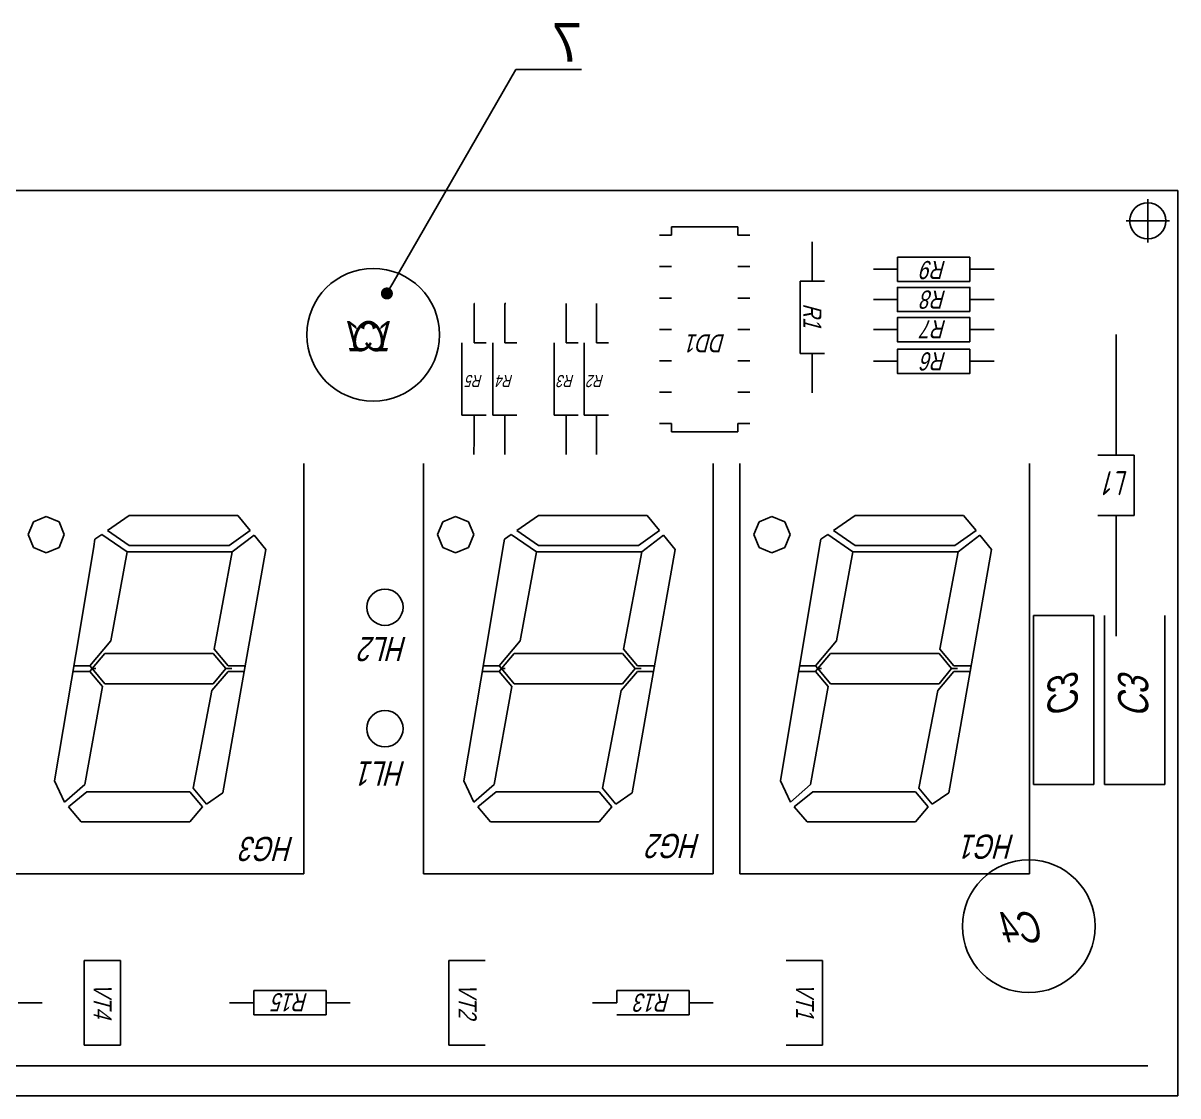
# Model space of a CAD drawing. Header units: millimetres. Extents: x 3055 to 4426, y 1319 to 1950.
# Drawn here: x 3157.5 to 3253.2, y 1319.4 to 1408.3 of the extents above; entities that cross this region are included whole.
import ezdxf
from ezdxf import colors
from ezdxf.entities.mleader import LeaderData, LeaderLine
from ezdxf.math import Vec2, Vec3

# ---------------------------------------------------------------- set-up
doc = ezdxf.new("R2010")
doc.units = ezdxf.units.MM
doc.styles.get("Standard").update_dxf_attribs({"font": 'arial.ttf'})

# ---------------------------------------------------------------- blocks, each defined once
blk = doc.blocks.new('_Dot')
at = {"color": 0, "linetype": 'ByBlock', "lineweight": -2, "transparency": 33554674}
blk.add_line((-0.5, 0), (-1, 0), dxfattribs=at)
at = {"color": 0, "linetype": 'ByBlock', "transparency": 33554674, "const_width": 0.5}
blk.add_lwpolyline([(-0.25, 0, 1), (0.25, 0, 1)], format="xyb", close=True, dxfattribs=at)

msp = doc.modelspace()

# ---------------------------------------------------------------- linework, layer by layer
for p, q in [((3055.235, 1394.374, 222.431), (3253.235, 1394.374, 222.431)), ((3253.235, 1319.374, 222.431), (3253.235, 1394.374, 222.431)), ((3057.735, 1321.874, 222.431), (3250.735, 1321.874, 222.431)), ((3253.235, 1319.374, 222.431), (3055.235, 1319.374, 222.431))]:
    msp.add_line(p, q)
at = {"transparency": 33554674}
for p, q in [((3055.235, 1394.374, 220.931), (3253.235, 1394.374, 220.931)), ((3253.235, 1394.374, 222.431), (3253.235, 1391.874, 222.431)), ((3253.235, 1394.374, 220.931), (3253.235, 1319.374, 220.931)), ((3250.735, 1391.874, 222.431), (3250.735, 1393.674, 222.431)), ((3250.735, 1391.874, 220.931), (3250.735, 1393.674, 220.931)), ((3250.735, 1391.874, 222.431), (3248.935, 1391.874, 222.431)), ((3250.735, 1391.874, 220.931), (3248.935, 1391.874, 220.931)), ((3250.735, 1391.874, 222.431), (3250.735, 1390.074, 222.431)), ((3250.735, 1391.874, 222.431), (3252.535, 1391.874, 222.431)), ((3250.735, 1391.874, 220.931), (3250.735, 1390.074, 220.931)), ((3250.735, 1391.874, 220.931), (3252.535, 1391.874, 220.931)), ((3211.267, 1390.677, 222.431), (3210.267, 1390.677, 222.431)), ((3211.267, 1390.677, 222.431), (3211.267, 1391.377, 222.431)), ((3211.267, 1391.377, 222.431), (3216.767, 1391.377, 222.431)), ((3216.767, 1391.377, 222.431), (3216.767, 1390.677, 222.431)), ((3217.767, 1390.677, 222.431), (3216.767, 1390.677, 222.431)), ((3222.937, 1388.885, 222.431), (3222.937, 1390.135, 222.431)), ((3222.937, 1388.885, 222.431), (3222.937, 1386.885, 222.431)), ((3229.997, 1387.857, 222.431), (3229.997, 1388.857, 222.431)), ((3229.997, 1388.857, 222.431), (3235.997, 1388.857, 222.431)), ((3235.997, 1388.857, 222.431), (3235.997, 1387.857, 222.431)), ((3211.267, 1388.077, 222.431), (3210.267, 1388.077, 222.431)), ((3217.767, 1388.077, 222.431), (3216.767, 1388.077, 222.431)), ((3229.997, 1387.857, 222.431), (3227.997, 1387.857, 222.431)), ((3229.997, 1387.857, 222.431), (3229.997, 1386.857, 222.431)), ((3237.997, 1387.857, 222.431), (3235.997, 1387.857, 222.431)), ((3235.997, 1386.857, 222.431), (3235.997, 1387.857, 222.431)), ((3221.937, 1380.885, 222.431), (3221.937, 1386.885, 222.431)), ((3221.937, 1386.885, 222.431), (3222.937, 1386.885, 222.431)), ((3223.937, 1386.885, 222.431), (3222.937, 1386.885, 222.431)), ((3229.997, 1386.857, 222.431), (3235.997, 1386.857, 222.431)), ((3229.997, 1386.357, 222.431), (3235.997, 1386.357, 222.431)), ((3235.997, 1386.357, 222.431), (3235.997, 1385.357, 222.431)), ((3194.908, 1383.778, 222.431), (3194.908, 1385.024, 222.431)), ((3194.94, 1385.024, 222.431), (3194.908, 1385.024, 222.431)), ((3197.452, 1385.024, 222.431), (3197.549, 1385.024, 222.431)), ((3197.453, 1383.776, 222.431), (3197.452, 1385.024, 222.431)), ((3202.545, 1383.777, 222.431), (3202.544, 1385.024, 222.431)), ((3205.047, 1383.774, 222.431), (3205.047, 1385.024, 222.431)), ((3211.267, 1385.477, 222.431), (3210.267, 1385.477, 222.431)), ((3217.767, 1385.477, 222.431), (3216.767, 1385.477, 222.431)), ((3229.997, 1385.357, 222.431), (3227.997, 1385.357, 222.431)), ((3229.997, 1385.357, 222.431), (3229.997, 1384.357, 222.431)), ((3237.997, 1385.357, 222.431), (3235.997, 1385.357, 222.431)), ((3194.908, 1383.778, 222.431), (3194.908, 1381.778, 222.431)), ((3197.453, 1383.776, 222.431), (3197.453, 1381.776, 222.431)), ((3202.545, 1383.777, 222.431), (3202.545, 1381.777, 222.431)), ((3205.047, 1383.774, 222.431), (3205.047, 1381.774, 222.431)), ((3229.997, 1384.357, 222.431), (3235.997, 1384.357, 222.431)), ((3229.999, 1382.856, 222.431), (3229.999, 1383.856, 222.431)), ((3229.999, 1383.856, 222.431), (3235.999, 1383.856, 222.431)), ((3235.999, 1383.856, 222.431), (3235.999, 1382.856, 222.431)), ((3211.267, 1382.877, 222.431), (3210.267, 1382.877, 222.431)), ((3217.767, 1382.877, 222.431), (3216.767, 1382.877, 222.431)), ((3229.999, 1382.856, 222.431), (3227.999, 1382.856, 222.431)), ((3229.999, 1382.856, 222.431), (3229.999, 1381.856, 222.431)), ((3237.999, 1382.856, 222.431), (3235.999, 1382.856, 222.431)), ((3229.999, 1381.856, 222.431), (3235.999, 1381.856, 222.431)), ((3248.113, 1372.457, 222.431), (3248.113, 1382.457, 222.431)), ((3193.908, 1375.778, 222.431), (3193.908, 1381.778, 222.431)), ((3195.908, 1381.778, 222.431), (3194.908, 1381.778, 222.431)), ((3196.453, 1375.776, 222.431), (3196.453, 1381.776, 222.431)), ((3198.453, 1381.776, 222.431), (3197.453, 1381.776, 222.431)), ((3201.545, 1375.777, 222.431), (3201.545, 1381.777, 222.431)), ((3203.545, 1381.777, 222.431), (3202.545, 1381.777, 222.431)), ((3204.047, 1375.774, 222.431), (3204.047, 1381.774, 222.431)), ((3206.047, 1381.774, 222.431), (3205.047, 1381.774, 222.431)), ((3222.937, 1380.885, 222.431), (3221.937, 1380.885, 222.431)), ((3222.937, 1380.885, 222.431), (3222.937, 1378.885, 222.431)), ((3222.937, 1380.885, 222.431), (3223.937, 1380.885, 222.431)), ((3229.998, 1380.232, 222.431), (3229.998, 1381.232, 222.431)), ((3229.998, 1381.232, 222.431), (3235.998, 1381.232, 222.431)), ((3235.998, 1381.232, 222.431), (3235.998, 1380.232, 222.431)), ((3211.267, 1380.277, 222.431), (3210.267, 1380.277, 222.431)), ((3217.767, 1380.277, 222.431), (3216.767, 1380.277, 222.431)), ((3229.998, 1380.232, 222.431), (3227.998, 1380.232, 222.431)), ((3229.998, 1380.232, 222.431), (3229.998, 1379.232, 222.431)), ((3237.998, 1380.232, 222.431), (3235.998, 1380.232, 222.431)), ((3229.998, 1379.232, 222.431), (3235.998, 1379.232, 222.431)), ((3222.937, 1378.885, 222.431), (3222.937, 1377.635, 222.431)), ((3211.267, 1377.677, 222.431), (3210.267, 1377.677, 222.431)), ((3217.767, 1377.677, 222.431), (3216.767, 1377.677, 222.431)), ((3194.908, 1375.778, 222.431), (3193.908, 1375.778, 222.431)), ((3194.908, 1375.778, 222.431), (3194.908, 1373.778, 222.431)), ((3194.908, 1375.778, 222.431), (3195.908, 1375.778, 222.431)), ((3197.453, 1375.776, 222.431), (3196.453, 1375.776, 222.431)), ((3197.453, 1375.776, 222.431), (3197.453, 1373.776, 222.431)), ((3197.453, 1375.776, 222.431), (3198.453, 1375.776, 222.431)), ((3202.545, 1375.777, 222.431), (3201.545, 1375.777, 222.431)), ((3202.545, 1375.777, 222.431), (3202.545, 1373.777, 222.431)), ((3202.545, 1375.777, 222.431), (3203.545, 1375.777, 222.431)), ((3205.047, 1375.774, 222.431), (3204.047, 1375.774, 222.431)), ((3205.047, 1375.774, 222.431), (3205.047, 1373.774, 222.431)), ((3205.047, 1375.774, 222.431), (3206.047, 1375.774, 222.431)), ((3210.267, 1375.077, 222.431), (3211.267, 1375.077, 222.431)), ((3211.267, 1375.077, 222.431), (3211.267, 1374.377, 222.431)), ((3211.267, 1374.377, 222.431), (3216.767, 1374.377, 222.431)), ((3217.767, 1375.077, 222.431), (3216.767, 1375.077, 222.431)), ((3217.767, 1375.077, 222.431), (3216.767, 1375.077, 222.431)), ((3216.767, 1374.377, 222.431), (3216.767, 1375.077, 222.431)), ((3194.908, 1373.778, 222.431), (3194.905, 1372.524, 222.431)), ((3197.452, 1372.524, 222.431), (3197.452, 1373.774, 222.431)), ((3202.545, 1373.777, 222.431), (3202.544, 1372.524, 222.431)), ((3205.047, 1373.774, 222.431), (3205.047, 1372.524, 222.431)), ((3246.613, 1372.457, 222.431), (3249.613, 1372.457, 222.431)), ((3249.613, 1372.457, 222.431), (3249.613, 1367.457, 222.431)), ((3180.802, 1337.773, 222.431), (3180.802, 1371.773, 222.431)), ((3190.724, 1371.773, 222.431), (3190.724, 1337.773, 222.431)), ((3214.724, 1337.773, 222.431), (3214.724, 1371.773, 222.431)), ((3216.945, 1371.773, 222.431), (3216.945, 1337.773, 222.431)), ((3240.945, 1337.773, 222.431), (3240.945, 1371.773, 222.431)), ((3166.336, 1367.472, 222.431), (3164.541, 1366.222, 222.431)), ((3170.836, 1367.472, 222.431), (3166.336, 1367.472, 222.431)), ((3170.836, 1367.472, 222.431), (3175.336, 1367.472, 222.431)), ((3175.336, 1367.472, 222.431), (3176.364, 1366.222, 222.431)), ((3200.258, 1367.472, 222.431), (3198.463, 1366.222, 222.431)), ((3204.758, 1367.472, 222.431), (3200.258, 1367.472, 222.431)), ((3204.758, 1367.472, 222.431), (3209.258, 1367.472, 222.431)), ((3209.258, 1367.472, 222.431), (3210.286, 1366.222, 222.431)), ((3226.479, 1367.472, 222.431), (3224.684, 1366.222, 222.431)), ((3230.979, 1367.472, 222.431), (3226.479, 1367.472, 222.431)), ((3230.979, 1367.472, 222.431), (3235.479, 1367.472, 222.431)), ((3235.479, 1367.472, 222.431), (3236.507, 1366.222, 222.431)), ((3158.392, 1366.932, 222.431), (3157.957, 1365.876, 222.431)), ((3159.457, 1367.376, 222.431), (3158.392, 1366.932, 222.431)), ((3160.522, 1366.932, 222.431), (3159.457, 1367.376, 222.431)), ((3160.957, 1365.876, 222.431), (3160.522, 1366.932, 222.431)), ((3192.313, 1366.932, 222.431), (3191.878, 1365.876, 222.431)), ((3193.378, 1367.376, 222.431), (3192.313, 1366.932, 222.431)), ((3194.443, 1366.932, 222.431), (3193.378, 1367.376, 222.431)), ((3194.878, 1365.876, 222.431), (3194.443, 1366.932, 222.431)), ((3218.534, 1366.932, 222.431), (3218.099, 1365.876, 222.431)), ((3219.599, 1367.376, 222.431), (3218.534, 1366.932, 222.431)), ((3220.664, 1366.932, 222.431), (3219.599, 1367.376, 222.431)), ((3221.099, 1365.876, 222.431), (3220.664, 1366.932, 222.431)), ((3248.113, 1367.457, 222.431), (3246.613, 1367.457, 222.431)), ((3249.613, 1367.457, 222.431), (3248.113, 1367.457, 222.431)), ((3248.113, 1357.457, 222.431), (3248.113, 1367.457, 222.431)), ((3157.957, 1365.876, 222.431), (3158.392, 1364.82, 222.431)), ((3160.522, 1364.82, 222.431), (3160.957, 1365.876, 222.431)), ((3164.075, 1365.897, 222.431), (3163.498, 1365.495, 222.431)), ((3166.154, 1364.442, 222.431), (3164.075, 1365.897, 222.431)), ((3166.336, 1364.972, 222.431), (3164.541, 1366.222, 222.431)), ((3174.614, 1364.972, 222.431), (3176.364, 1366.222, 222.431)), ((3176.682, 1365.836, 222.431), (3174.879, 1364.442, 222.431)), ((3176.682, 1365.836, 222.431), (3177.657, 1364.649, 222.431)), ((3191.878, 1365.876, 222.431), (3192.313, 1364.82, 222.431)), ((3194.443, 1364.82, 222.431), (3194.878, 1365.876, 222.431)), ((3197.997, 1365.897, 222.431), (3197.42, 1365.495, 222.431)), ((3200.075, 1364.442, 222.431), (3197.997, 1365.897, 222.431)), ((3200.258, 1364.972, 222.431), (3198.463, 1366.222, 222.431)), ((3208.536, 1364.972, 222.431), (3210.286, 1366.222, 222.431)), ((3210.603, 1365.836, 222.431), (3208.8, 1364.442, 222.431)), ((3210.603, 1365.836, 222.431), (3211.579, 1364.649, 222.431)), ((3218.099, 1365.876, 222.431), (3218.534, 1364.82, 222.431)), ((3220.664, 1364.82, 222.431), (3221.099, 1365.876, 222.431)), ((3224.218, 1365.897, 222.431), (3223.641, 1365.495, 222.431)), ((3226.296, 1364.442, 222.431), (3224.218, 1365.897, 222.431)), ((3226.479, 1364.972, 222.431), (3224.684, 1366.222, 222.431)), ((3234.757, 1364.972, 222.431), (3236.507, 1366.222, 222.431)), ((3236.824, 1365.836, 222.431), (3235.021, 1364.442, 222.431)), ((3236.824, 1365.836, 222.431), (3237.8, 1364.649, 222.431)), ((3159.457, 1364.376, 222.431), (3158.392, 1364.82, 222.431)), ((3159.457, 1364.376, 222.431), (3160.522, 1364.82, 222.431)), ((3160.522, 1364.82, 222.431), (3160.522, 1364.82, 222.431)), ((3163.197, 1363.693, 222.431), (3163.399, 1364.904, 222.431)), ((3163.399, 1364.904, 222.431), (3163.498, 1365.495, 222.431)), ((3170.836, 1364.972, 222.431), (3166.336, 1364.972, 222.431)), ((3170.836, 1364.972, 222.431), (3174.614, 1364.972, 222.431)), ((3175.869, 1354.543, 222.431), (3177.657, 1364.649, 222.431)), ((3193.378, 1364.376, 222.431), (3192.313, 1364.82, 222.431)), ((3193.378, 1364.376, 222.431), (3194.443, 1364.82, 222.431)), ((3194.443, 1364.82, 222.431), (3194.443, 1364.82, 222.431)), ((3197.118, 1363.693, 222.431), (3197.321, 1364.904, 222.431)), ((3197.321, 1364.904, 222.431), (3197.42, 1365.495, 222.431)), ((3204.758, 1364.972, 222.431), (3200.258, 1364.972, 222.431)), ((3204.758, 1364.972, 222.431), (3208.536, 1364.972, 222.431)), ((3209.791, 1354.543, 222.431), (3211.579, 1364.649, 222.431)), ((3219.599, 1364.376, 222.431), (3218.534, 1364.82, 222.431)), ((3219.599, 1364.376, 222.431), (3220.664, 1364.82, 222.431)), ((3220.664, 1364.82, 222.431), (3220.664, 1364.82, 222.431)), ((3223.339, 1363.693, 222.431), (3223.542, 1364.904, 222.431)), ((3223.542, 1364.904, 222.431), (3223.641, 1365.495, 222.431)), ((3230.979, 1364.972, 222.431), (3226.479, 1364.972, 222.431)), ((3230.979, 1364.972, 222.431), (3234.757, 1364.972, 222.431)), ((3236.011, 1354.543, 222.431), (3237.8, 1364.649, 222.431)), ((3161.9, 1355.937, 222.431), (3163.197, 1363.693, 222.431)), ((3164.811, 1357.07, 222.431), (3166.154, 1364.442, 222.431)), ((3174.879, 1364.442, 222.431), (3166.154, 1364.442, 222.431)), ((3173.368, 1356.372, 222.431), (3174.879, 1364.442, 222.431)), ((3195.821, 1355.937, 222.431), (3197.118, 1363.693, 222.431)), ((3198.732, 1357.07, 222.431), (3200.075, 1364.442, 222.431)), ((3208.8, 1364.442, 222.431), (3200.075, 1364.442, 222.431)), ((3207.289, 1356.372, 222.431), (3208.8, 1364.442, 222.431)), ((3222.042, 1355.937, 222.431), (3223.339, 1363.693, 222.431)), ((3224.953, 1357.07, 222.431), (3226.296, 1364.442, 222.431)), ((3235.021, 1364.442, 222.431), (3226.296, 1364.442, 222.431)), ((3233.51, 1356.372, 222.431), (3235.021, 1364.442, 222.431)), ((3247.143, 1345.166, 220.931), (3247.143, 1359.166, 220.931)), ((3252.143, 1359.166, 220.931), (3252.143, 1345.166, 220.931)), ((3163.072, 1355.003, 222.431), (3164.811, 1357.07, 222.431)), ((3196.994, 1355.003, 222.431), (3198.732, 1357.07, 222.431)), ((3223.215, 1355.003, 222.431), (3224.953, 1357.07, 222.431)), ((3164.302, 1356.023, 222.431), (3163.264, 1354.773, 222.431)), ((3168.802, 1356.023, 222.431), (3164.302, 1356.023, 222.431)), ((3168.802, 1356.023, 222.431), (3173.302, 1356.023, 222.431)), ((3173.302, 1356.023, 222.431), (3174.33, 1354.773, 222.431)), ((3174.521, 1355.004, 222.431), (3173.368, 1356.372, 222.431)), ((3198.224, 1356.023, 222.431), (3197.186, 1354.773, 222.431)), ((3202.724, 1356.023, 222.431), (3198.224, 1356.023, 222.431)), ((3202.724, 1356.023, 222.431), (3207.224, 1356.023, 222.431)), ((3207.224, 1356.023, 222.431), (3208.252, 1354.773, 222.431)), ((3208.443, 1355.004, 222.431), (3207.289, 1356.372, 222.431)), ((3224.445, 1356.023, 222.431), (3223.407, 1354.773, 222.431)), ((3228.945, 1356.023, 222.431), (3224.445, 1356.023, 222.431)), ((3228.945, 1356.023, 222.431), (3233.445, 1356.023, 222.431)), ((3233.445, 1356.023, 222.431), (3234.473, 1354.773, 222.431)), ((3234.663, 1355.004, 222.431), (3233.51, 1356.372, 222.431)), ((3161.9, 1355.937, 222.431), (3160.151, 1345.479, 222.431)), ((3195.821, 1355.937, 222.431), (3194.073, 1345.479, 222.431)), ((3222.042, 1355.937, 222.431), (3220.294, 1345.479, 222.431)), ((3163.072, 1354.542, 222.431), (3161.667, 1354.542, 222.431)), ((3163.072, 1355.003, 222.431), (3161.744, 1355.003, 222.431)), ((3163.264, 1354.773, 222.431), (3163.072, 1355.003, 222.431)), ((3163.264, 1354.773, 222.431), (3163.072, 1354.542, 222.431)), ((3163.072, 1354.542, 222.431), (3164.125, 1353.303, 222.431)), ((3164.302, 1353.523, 222.431), (3163.264, 1354.773, 222.431)), ((3163.568, 1354.773, 222.431), (3163.264, 1354.773, 222.431)), ((3174.523, 1354.543, 222.431), (3173.193, 1352.953, 222.431)), ((3173.302, 1353.523, 222.431), (3174.33, 1354.773, 222.431)), ((3174.33, 1354.773, 222.431), (3174.83, 1354.773, 222.431)), ((3175.951, 1355.003, 222.431), (3174.521, 1355.004, 222.431)), ((3174.523, 1354.543, 222.431), (3175.869, 1354.543, 222.431)), ((3175.705, 1353.608, 222.431), (3175.869, 1354.543, 222.431)), ((3175.91, 1354.773, 222.431), (3175.951, 1355.003, 222.431)), ((3196.994, 1354.542, 222.431), (3195.588, 1354.542, 222.431)), ((3196.994, 1355.003, 222.431), (3195.665, 1355.003, 222.431)), ((3197.186, 1354.773, 222.431), (3196.994, 1355.003, 222.431)), ((3197.186, 1354.773, 222.431), (3196.994, 1354.542, 222.431)), ((3196.994, 1354.542, 222.431), (3198.046, 1353.303, 222.431)), ((3198.224, 1353.523, 222.431), (3197.186, 1354.773, 222.431)), ((3197.489, 1354.773, 222.431), (3197.186, 1354.773, 222.431)), ((3208.444, 1354.543, 222.431), (3207.114, 1352.953, 222.431)), ((3207.224, 1353.523, 222.431), (3208.252, 1354.773, 222.431)), ((3208.252, 1354.773, 222.431), (3208.752, 1354.773, 222.431)), ((3209.872, 1355.003, 222.431), (3208.443, 1355.004, 222.431)), ((3208.444, 1354.543, 222.431), (3209.791, 1354.543, 222.431)), ((3209.626, 1353.608, 222.431), (3209.791, 1354.543, 222.431)), ((3209.831, 1354.773, 222.431), (3209.872, 1355.003, 222.431)), ((3223.215, 1354.542, 222.431), (3221.809, 1354.542, 222.431)), ((3223.215, 1355.003, 222.431), (3221.886, 1355.003, 222.431)), ((3223.407, 1354.773, 222.431), (3223.215, 1355.003, 222.431)), ((3223.407, 1354.773, 222.431), (3223.215, 1354.542, 222.431)), ((3223.215, 1354.542, 222.431), (3224.267, 1353.303, 222.431)), ((3224.445, 1353.523, 222.431), (3223.407, 1354.773, 222.431)), ((3223.71, 1354.773, 222.431), (3223.407, 1354.773, 222.431)), ((3234.665, 1354.543, 222.431), (3233.335, 1352.953, 222.431)), ((3233.445, 1353.523, 222.431), (3234.473, 1354.773, 222.431)), ((3234.473, 1354.773, 222.431), (3234.973, 1354.773, 222.431)), ((3236.093, 1355.003, 222.431), (3234.663, 1355.004, 222.431)), ((3234.665, 1354.543, 222.431), (3236.011, 1354.543, 222.431)), ((3235.847, 1353.608, 222.431), (3236.011, 1354.543, 222.431)), ((3236.052, 1354.773, 222.431), (3236.093, 1355.003, 222.431)), ((3164.125, 1353.303, 222.431), (3162.644, 1345.177, 222.431)), ((3168.802, 1353.523, 222.431), (3164.302, 1353.523, 222.431)), ((3168.802, 1353.523, 222.431), (3173.302, 1353.523, 222.431)), ((3175.705, 1353.608, 222.431), (3174.102, 1344.478, 222.431)), ((3198.046, 1353.303, 222.431), (3196.566, 1345.177, 222.431)), ((3202.724, 1353.523, 222.431), (3198.224, 1353.523, 222.431)), ((3202.724, 1353.523, 222.431), (3207.224, 1353.523, 222.431)), ((3209.626, 1353.608, 222.431), (3208.023, 1344.478, 222.431)), ((3224.267, 1353.303, 222.431), (3222.787, 1345.177, 222.431)), ((3228.945, 1353.523, 222.431), (3224.445, 1353.523, 222.431)), ((3228.945, 1353.523, 222.431), (3233.445, 1353.523, 222.431)), ((3235.847, 1353.608, 222.431), (3234.244, 1344.478, 222.431)), ((3171.63, 1344.856, 222.431), (3173.193, 1352.953, 222.431)), ((3205.552, 1344.856, 222.431), (3207.114, 1352.953, 222.431)), ((3231.773, 1344.856, 222.431), (3233.335, 1352.953, 222.431)), ((3160.977, 1343.704, 222.431), (3160.151, 1345.479, 222.431)), ((3194.899, 1343.704, 222.431), (3194.073, 1345.479, 222.431)), ((3221.12, 1343.704, 222.431), (3220.294, 1345.479, 222.431)), ((3162.644, 1345.177, 222.431), (3160.977, 1343.704, 222.431)), ((3162.831, 1344.573, 222.431), (3161.3, 1343.323, 222.431)), ((3162.831, 1344.573, 222.431), (3171.358, 1344.573, 222.431)), ((3168.802, 1344.573, 222.431), (3164.302, 1344.573, 222.431)), ((3171.358, 1344.573, 222.431), (3172.399, 1343.331, 222.431)), ((3171.63, 1344.856, 222.431), (3172.736, 1343.535, 222.431)), ((3196.566, 1345.177, 222.431), (3194.899, 1343.704, 222.431)), ((3196.753, 1344.573, 222.431), (3195.222, 1343.323, 222.431)), ((3196.753, 1344.573, 222.431), (3205.279, 1344.573, 222.431)), ((3202.724, 1344.573, 222.431), (3198.224, 1344.573, 222.431)), ((3205.279, 1344.573, 222.431), (3206.321, 1343.331, 222.431)), ((3205.552, 1344.856, 222.431), (3206.658, 1343.535, 222.431)), ((3222.787, 1345.177, 222.431), (3221.12, 1343.704, 222.431)), ((3222.974, 1344.573, 222.431), (3221.443, 1343.323, 222.431)), ((3222.974, 1344.573, 222.431), (3231.5, 1344.573, 222.431)), ((3228.945, 1344.573, 222.431), (3224.445, 1344.573, 222.431)), ((3231.5, 1344.573, 222.431), (3232.542, 1343.331, 222.431)), ((3231.773, 1344.856, 222.431), (3232.879, 1343.535, 222.431)), ((3252.143, 1345.166, 220.931), (3247.143, 1345.166, 220.931)), ((3172.736, 1343.535, 222.431), (3174.102, 1344.478, 222.431)), ((3206.658, 1343.535, 222.431), (3208.023, 1344.478, 222.431)), ((3232.879, 1343.535, 222.431), (3234.244, 1344.478, 222.431)), ((3162.358, 1342.073, 222.431), (3161.3, 1343.323, 222.431)), ((3171.358, 1342.073, 222.431), (3172.399, 1343.331, 222.431)), ((3196.279, 1342.073, 222.431), (3195.222, 1343.323, 222.431)), ((3205.279, 1342.073, 222.431), (3206.321, 1343.331, 222.431)), ((3222.5, 1342.073, 222.431), (3221.443, 1343.323, 222.431)), ((3231.5, 1342.073, 222.431), (3232.542, 1343.331, 222.431)), ((3166.858, 1342.073, 222.431), (3162.358, 1342.073, 222.431)), ((3166.858, 1342.073, 222.431), (3171.358, 1342.073, 222.431)), ((3200.779, 1342.073, 222.431), (3196.279, 1342.073, 222.431)), ((3200.779, 1342.073, 222.431), (3205.279, 1342.073, 222.431)), ((3227, 1342.073, 222.431), (3222.5, 1342.073, 222.431)), ((3227, 1342.073, 222.431), (3231.5, 1342.073, 222.431)), ((3156.802, 1337.773, 222.431), (3180.802, 1337.773, 222.431)), ((3180.802, 1337.773, 222.431), (3168.802, 1337.773, 222.431)), ((3190.724, 1337.773, 222.431), (3214.724, 1337.773, 222.431)), ((3214.724, 1337.773, 222.431), (3202.724, 1337.773, 222.431)), ((3216.945, 1337.773, 222.431), (3240.945, 1337.773, 222.431)), ((3240.945, 1337.773, 222.431), (3228.945, 1337.773, 222.431)), ((3162.604, 1323.587, 222.431), (3162.604, 1330.587, 222.431)), ((3162.604, 1330.587, 222.431), (3165.604, 1330.587, 222.431)), ((3165.604, 1330.587, 222.431), (3165.604, 1323.587, 222.431)), ((3192.825, 1323.588, 222.431), (3192.825, 1330.588, 222.431)), ((3192.825, 1330.588, 222.431), (3195.825, 1330.588, 222.431)), ((3220.779, 1330.589, 222.431), (3223.779, 1330.589, 222.431)), ((3223.779, 1330.589, 222.431), (3223.779, 1323.589, 222.431)), ((3176.655, 1327.096, 222.431), (3176.655, 1328.096, 222.431)), ((3176.655, 1328.096, 222.431), (3182.655, 1328.096, 222.431)), ((3182.655, 1328.096, 222.431), (3182.655, 1327.096, 222.431)), ((3206.734, 1327.096, 222.431), (3206.734, 1328.096, 222.431)), ((3206.734, 1328.096, 222.431), (3212.734, 1328.096, 222.431)), ((3212.734, 1328.096, 222.431), (3212.734, 1327.096, 222.431)), ((3159.126, 1327.093, 222.431), (3157.126, 1327.093, 222.431)), ((3176.655, 1327.096, 222.431), (3174.655, 1327.096, 222.431)), ((3176.655, 1327.096, 222.431), (3176.655, 1326.096, 222.431)), ((3184.655, 1327.096, 222.431), (3182.655, 1327.096, 222.431)), ((3182.655, 1326.096, 222.431), (3182.655, 1327.096, 222.431)), ((3206.734, 1327.096, 222.431), (3204.734, 1327.096, 222.431)), ((3214.734, 1327.096, 222.431), (3212.734, 1327.096, 222.431)), ((3212.734, 1326.096, 222.431), (3212.734, 1327.096, 222.431)), ((3176.655, 1326.096, 222.431), (3182.655, 1326.096, 222.431)), ((3206.734, 1326.096, 222.431), (3212.734, 1326.096, 222.431)), ((3165.604, 1323.587, 222.431), (3162.604, 1323.587, 222.431)), ((3162.604, 1323.587, 222.431), (3162.604, 1323.587, 222.431)), ((3195.825, 1323.588, 222.431), (3192.825, 1323.588, 222.431)), ((3192.825, 1323.588, 222.431), (3192.825, 1323.588, 222.431)), ((3223.779, 1323.589, 222.431), (3220.779, 1323.589, 222.431)), ((3220.779, 1323.589, 222.431), (3220.779, 1323.589, 222.431)), ((3253.235, 1319.374, 220.931), (3055.235, 1319.374, 220.931))]:
    msp.add_line(p, q, dxfattribs=at)
at = {"transparency": 33554674, "extrusion": (0, 0, -1)}
for p, q in [((3055.235, 1394.374, 220.931), (3253.235, 1394.374, 220.931)), ((3253.235, 1394.374, 220.931), (3253.235, 1319.374, 220.931)), ((3250.735, 1391.874, 220.931), (3250.735, 1393.674, 220.931)), ((3250.735, 1391.874, 220.931), (3248.935, 1391.874, 220.931)), ((3250.735, 1391.874, 220.931), (3250.735, 1390.074, 220.931)), ((3250.735, 1391.874, 220.931), (3252.535, 1391.874, 220.931)), ((3241.264, 1345.166, 220.931), (3241.264, 1359.166, 220.931)), ((3241.264, 1359.166, 220.931), (3246.264, 1359.166, 220.931)), ((3246.264, 1359.166, 220.931), (3246.264, 1345.166, 220.931)), ((3246.264, 1345.166, 220.931), (3241.264, 1345.166, 220.931)), ((3253.235, 1319.374, 220.931), (3055.235, 1319.374, 220.931))]:
    msp.add_line(p, q, dxfattribs=at)
at = {"elevation": 222.431}
for points in [[(3235.997, 1384.357), (3235.997, 1386.357), (3229.997, 1386.357), (3229.997, 1384.357), (3235.997, 1384.357)], [(3235.999, 1381.856), (3235.999, 1383.856), (3229.999, 1383.856), (3229.999, 1381.856), (3235.999, 1381.856)], [(3235.998, 1381.232), (3235.998, 1379.232), (3229.998, 1379.232), (3229.998, 1381.232), (3235.998, 1381.232)]]:
    msp.add_lwpolyline(points, dxfattribs=at)
at = {"transparency": 33554674}
for centre in [(3250.735, 1391.874, 220.931), (3187.529, 1359.856, 222.431), (3187.529, 1349.798, 222.431)]:
    msp.add_circle(centre, 1.5, dxfattribs=at)
at = {"transparency": 33554674, "extrusion": (0, 0, -1)}
for centre, radius in [((-3250.735, 1391.874, -220.931), 1.5), ((-3186.552, 1382.434, -220.931), 5.5), ((-3240.876, 1333.427, -220.931), 5.5)]:
    msp.add_circle(centre, radius, dxfattribs=at)

# ---------------------------------------------------------------- texts
at = {"transparency": 33554674}
for s, insert, char_height, attachment_point, rotation in [('{\\Q15;\\W0.75;R9}', (3234.053, 1387.045, 222.431), 1.5, 1, 180), ('{\\Q15;\\W0.75;R8}', (3234.064, 1384.592, 222.431), 1.5, 1, 180), ('\\pxt1;{\\Q15;\\W0.75;R1}', (3223.7, 1385.029, 222.431), 1.5, 1, 270), ('{\\Q15;\\W0.75;R7}', (3234.078, 1382.134, 222.431), 1.5, 1, 180), ('{\\Q15;\\W0.75;DD1}', (3215.757, 1380.967, 222.431), 1.5, 1, 180), ('{\\Q15;\\W0.75;R6}', (3234.07, 1379.476, 222.431), 1.5, 1, 180), ('{\\Q15;\\W0.75;R5}', (3195.631, 1378.1, 222.431), 1, 1, 180), ('{\\Q15;\\W0.75;R4}', (3198.156, 1378.094, 222.431), 1, 1, 180), ('{\\Q15;\\W0.75;R3}', (3203.222, 1378.094, 222.431), 1, 1, 180), ('{\\Q15;\\W0.75;R2}', (3205.688, 1378.096, 222.431), 1, 1, 180), ('{\\fISOCPEUR|b0|i0|c0|p34;\\Q15;\\W0.75;L1}', (3249.141, 1369.139, 222.431), 2, 1, 180), ('{\\Q15;\\W0.75;HL2}', (3189.402, 1355.397, 222.431), 2, 1, 180), ('{\\Q15;\\W0.75;C3}', (3248.273, 1354.076, 220.931), 2.5, 3, 90), ('{\\Q15;\\W0.75;HL1}', (3189.282, 1345.085, 222.431), 2, 1, 180), ('{\\Q15;\\W0.75;HG3}', (3180.025, 1338.836, 222.431), 2, 1, 180), ('{\\Q15;\\W0.75;HG2}', (3213.712, 1339.078, 222.431), 2, 1, 180), ('{\\Q15;\\W0.75;HG1}', (3239.745, 1339.021, 222.431), 2, 1, 180), ('{\\Q15;\\W0.75;VT4}', (3164.878, 1328.716, 222.431), 1.5, 1, 270), ('{\\Q15;\\W0.75;VT2}', (3195.122, 1328.695, 222.431), 1.5, 1, 270), ('{\\Q15;\\W0.75;VT1}', (3223.085, 1328.714, 222.431), 1.5, 1, 270), ('{\\Q15;\\W0.75;R15}', (3181.177, 1326.377, 222.431), 1.5, 1, 180), ('{\\Q15;\\W0.75;R13}', (3211.2, 1326.35, 222.431), 1.5, 1, 180)]:
    msp.add_mtext_dynamic_manual_height_columns(s, width=4.05068, gutter_width=12.5, heights=[0], dxfattribs=dict(at, insert=insert, char_height=char_height, attachment_point=attachment_point, rotation=rotation))
at = {"transparency": 33554674, "extrusion": (0, 0, -1), "char_height": 2.5, "attachment_point": 9}
for s, insert, text_direction in [('{\\Q15;\\W0.75;C1}', (3184.486, 1381.032, 220.931), (-1, 0, 0)), ('{\\Q15;\\W0.75;C3}', (3242.394, 1354.076, 220.931), (0, 1, 0)), ('{\\Q15;\\W0.75;C4}', (3238.832, 1332.062, 220.931), (-1, 0, 0))]:
    msp.add_mtext_dynamic_manual_height_columns(s, width=4.05068, gutter_width=12.5, heights=[0], dxfattribs=dict(at, insert=insert, text_direction=text_direction))
at = {"transparency": 33554674, "insert": (3184.486, 1381.032, 220.931), "char_height": 2.5, "attachment_point": 7}
msp.add_mtext_dynamic_manual_height_columns('{\\Q15;\\W0.75;C1}', width=4.05068, gutter_width=12.5, heights=[0], dxfattribs=at)

# ---------------------------------------------------------------- leaders
at = {"transparency": 33554674}
ml = msp.add_multileader_mtext('Standard', dxfattribs=at)
ml.set_content('7', color=256)
ml.set_leader_properties()
ml.set_arrow_properties(name='DOT')
ml.build(insert=Vec2(0, 0))
ml.multileader.update_dxf_attribs({"text_left_attachment_type": 6, "text_right_attachment_type": 6, "dogleg_length": 3, "arrow_head_size": 1})
ctx = ml.context
ctx.base_point, ctx.char_height, ctx.arrow_head_size, ctx.landing_gap_size, ctx.plane_origin, ctx.plane_x_axis = Vec3(3203.441, 1404.413, 220.931), 3.2, 1, 0, Vec3(3187.686, 1385.854, 220.931), Vec3(-1, 0)
ctx.left_attachment, ctx.right_attachment, ctx.text_align_type = 6, 6, 2
notes = []
notes.append((ctx, [(0, (1, 1, 0), (3198.37, 1404.413, 220.931), (1, 0), 3, [(0, [(3187.686, 1385.854, 220.931)], 0, [])])]))
ctx.mtext.insert, ctx.mtext.text_direction, ctx.mtext.alignment, ctx.mtext.flow_direction, ctx.mtext.extrusion = Vec3(3201.37, 1408.253, 220.931), Vec3(-1, 0), 3, 5, Vec3(0, 0, -1)
for ctx, leaders in notes:
    for number, flags, end, landing, length, lines in leaders:
        leader = LeaderData()
        leader.index, (leader.has_last_leader_line, leader.has_dogleg_vector, leader.attachment_direction) = number, flags
        leader.last_leader_point, leader.dogleg_vector, leader.dogleg_length = Vec3(end), Vec3(landing), length
        for number, points, colour, breaks in lines:
            line = LeaderLine()
            line.index, line.vertices, line.color, line.breaks = number, Vec3.list(points), colors.encode_raw_color(colour), breaks
            leader.lines.append(line)
        ctx.leaders.append(leader)

doc.saveas('drawing.dxf')
